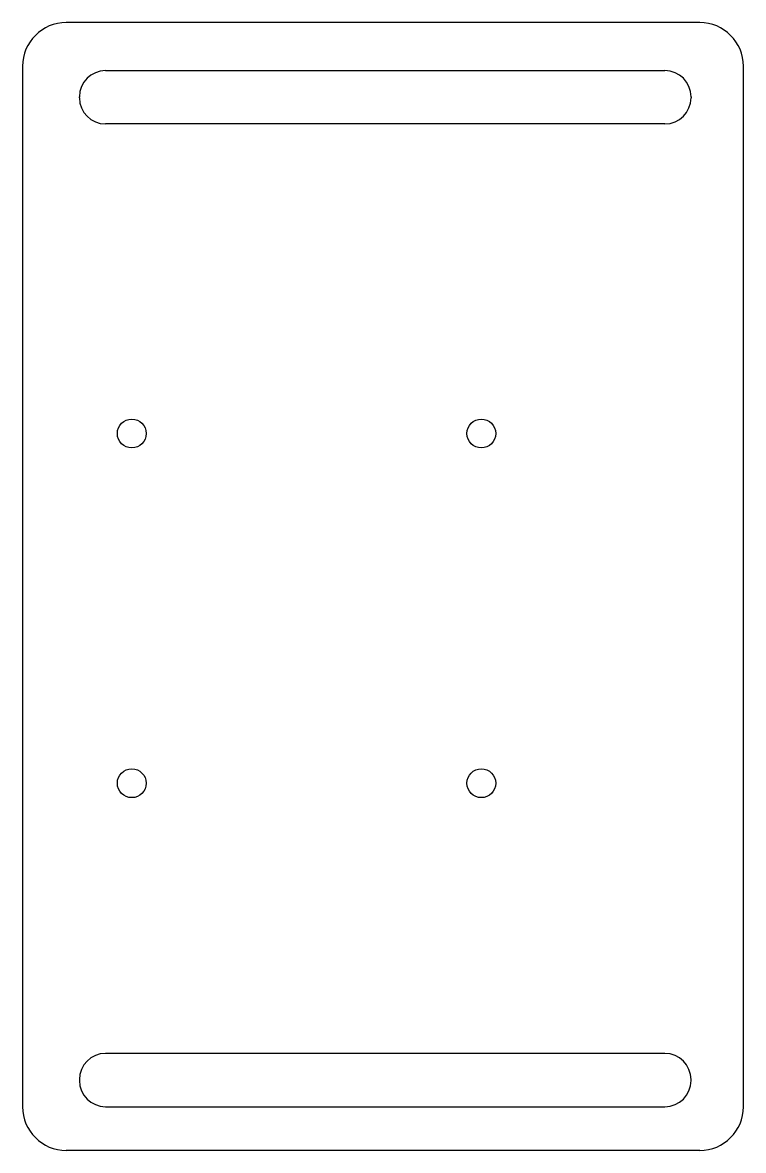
# Model space of a CAD drawing. Header units: millimetres. Extents: x -2 to 80, y -12 to 117.
import ezdxf

# ---------------------------------------------------------------- set-up
doc = ezdxf.new("R2010")
doc.units = ezdxf.units.MM
doc.layers.get('0').update_dxf_attribs({"lineweight": 25, "true_color": 0xffffff})

msp = doc.modelspace()

# ---------------------------------------------------------------- linework, layer by layer
for p, q in [((75, 117), (2.5, 117)), ((-2.5, 112), (-2.5, -7)), ((7, 111.5), (71, 111.5)), ((80, -7), (80, 112)), ((4, 108.4), (4, 108.5)), ((74, 108.5), (74, 108.4)), ((71, 105.4), (7, 105.4)), ((71, -0.9), (7, -0.9)), ((4, -3.9), (4, -4)), ((74, -4), (74, -3.9)), ((7, -7), (71, -7)), ((75, -12), (2.5, -12))]:
    msp.add_line(p, q)
for centre in [(10, 70), (50, 70), (10, 30), (50, 30)]:
    msp.add_circle(centre, 1.65)
for centre, radius, start, end in [((2.5, 112), 5, 90, 180), ((75, 112), 5, 0, 90), ((7, 108.5), 3, 90, 180), ((71, 108.5), 3, 0, 90), ((7, 108.4), 3, 180, 270), ((71, 108.4), 3, 270, 0), ((7, -3.9), 3, 90, 180), ((71, -3.9), 3, 0, 90), ((7, -4), 3, 180, 270), ((71, -4), 3, 270, 0), ((2.5, -7), 5, 180, 270), ((75, -7), 5, 270, 0)]:
    msp.add_arc(centre, radius, start, end)

doc.saveas('drawing.dxf')
